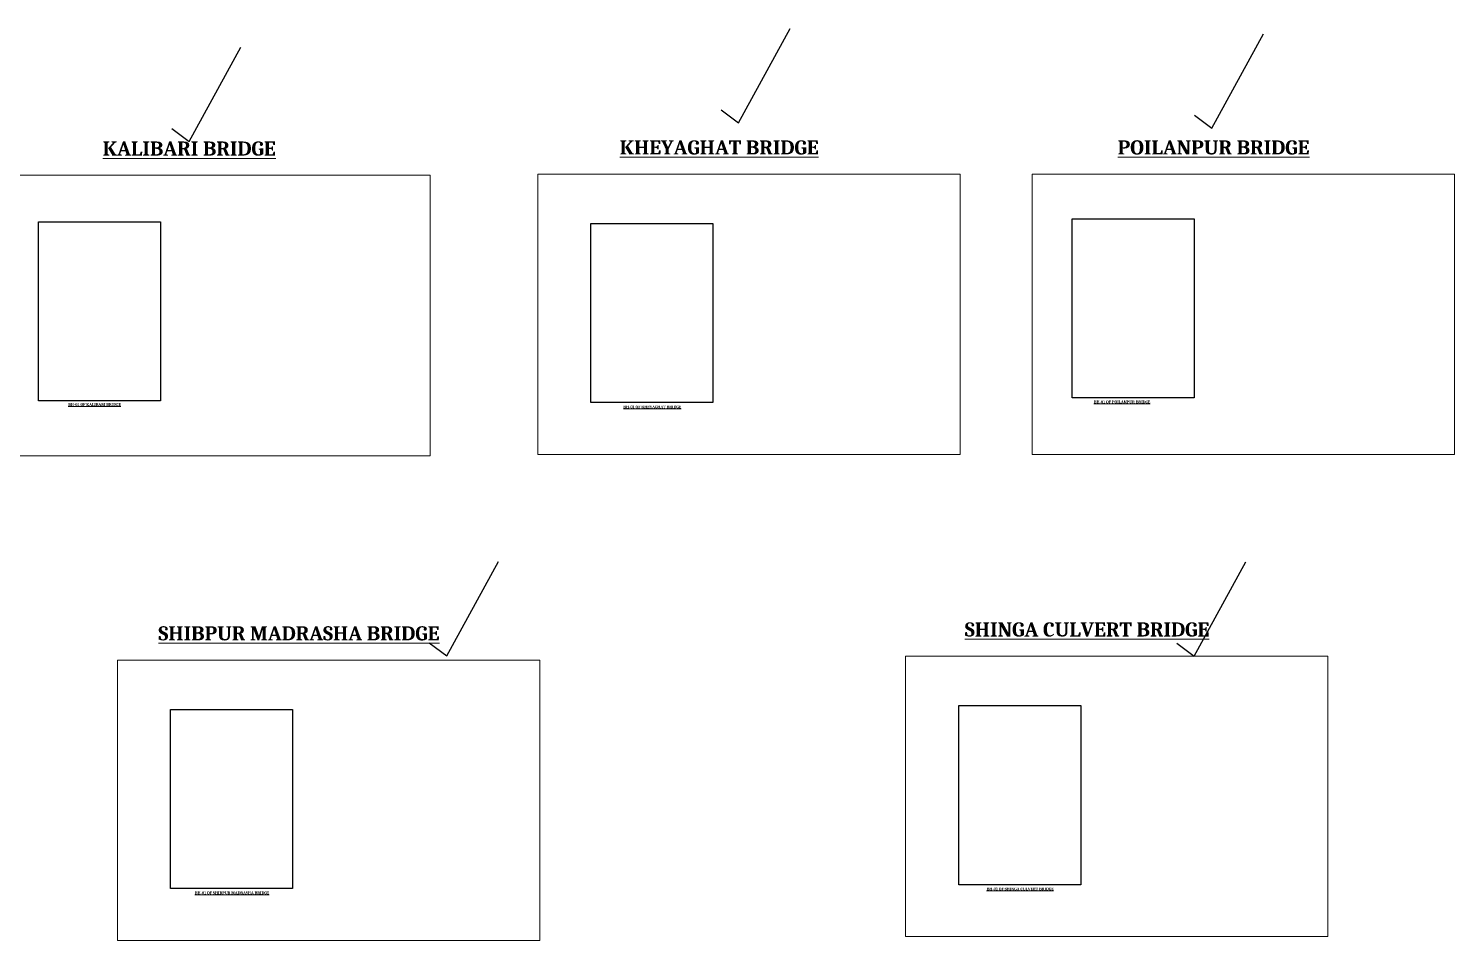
# Model space of a CAD drawing. Header units: millimetres. Extents: x 660635 to 3602845, y -5478610 to -489530.
# Drawn here: x 2590679 to 3045575, y -2826643 to -2535734 of the extents above; entities that cross this region are included whole.
import ezdxf

# ---------------------------------------------------------------- set-up
doc = ezdxf.new("R2010")
doc.units = ezdxf.units.MM
doc.header["$LTSCALE"] = 25
doc.header["$MEASUREMENT"] = 0
doc.layers.get('0').update_dxf_attribs({"lineweight": 13})
doc.layers.get('Defpoints').update_dxf_attribs({"color": 230, "lineweight": 9})
doc.layers.add('SLOPEEARTH', color=3, linetype='Continuous')
doc.styles.add('tynrb', font='timesbd.ttf')
picture_1 = doc.add_image_def('image28.jpg', size_in_pixel=(981, 1441))
picture_2 = doc.add_image_def('image29.jpg', size_in_pixel=(981, 1439))
picture_3 = doc.add_image_def('image35.jpg', size_in_pixel=(981, 1438))
picture_4 = doc.add_image_def('image40.jpg', size_in_pixel=(980, 1439))
picture_5 = doc.add_image_def('image41.jpg', size_in_pixel=(981, 1441))

msp = doc.modelspace()

# ---------------------------------------------------------------- linework, layer by layer
at = {"layer": 'Defpoints', "lineweight": -2, "ltscale": 100}
for points in [[(2811614.063, -2561665.736), (2817195.672, -2565817.111), (2833674.712, -2535734.115)], [(2962605.197, -2563338.978), (2968186.806, -2567490.353), (2984665.845, -2537407.357)], [(2636362.638, -2567615.422), (2641944.247, -2571766.797), (2658423.287, -2541683.801)], [(2718529.717, -2731647.314), (2724111.326, -2735798.689), (2740590.366, -2705715.693)], [(2956973.336, -2731792.911), (2962554.946, -2735944.286), (2979033.985, -2705861.29)]]:
    msp.add_lwpolyline(points, dxfattribs=at)
at = {"layer": 'Defpoints', "ltscale": 50}
for points in [[(2584042.561, -2582534.616), (2718800.582, -2582534.616), (2718800.582, -2671996.922), (2584042.561, -2671996.922)], [(2753114.001, -2582178.585), (2887872.022, -2582178.585), (2887872.022, -2671640.891), (2753114.001, -2671640.891)], [(2910817.099, -2582178.585), (3045575.12, -2582178.585), (3045575.12, -2671640.891), (2910817.099, -2671640.891)], [(2619047.889, -2737180.962), (2753805.91, -2737180.962), (2753805.91, -2826643.268), (2619047.889, -2826643.268)], [(2870467.959, -2735944.286), (3005225.98, -2735944.286), (3005225.98, -2825406.592), (2870467.959, -2825406.592)]]:
    msp.add_lwpolyline(points, close=True, dxfattribs=at)

# ---------------------------------------------------------------- texts
at = {"color": 0, "attachment_point": 2, "style": 'tynrb'}
for s, insert, char_height, width in [('{\\fCambria|b1|i0|c0|p18;\\LKALIBARI BRIDGE}', (2641944.247, -2571766.797), 4500, 143916.34253), ('{\\fCambria|b1|i0|c0|p18;\\LKHEYAGHAT BRIDGE}', (2811015.687, -2571410.766), 4500, 143916.34253), ('{\\fCambria|b1|i0|c0|p18;\\LPOILANPUR BRIDGE}', (2968718.785, -2571410.766), 4500, 143916.34253), ('{\\fCambria|b1|i0|c0|p18;\\LBH-01 OF KALIBARI BRIDGE}', (2611742.673, -2655227.066), 900, 35926.10593), ('{\\fCambria|b1|i0|c0|p18;\\LBH-01 OF KHEYAGHAT BRIDGE}', (2789665.132, -2655991.351), 900, 35926.10593), ('{\\fCambria|b1|i0|c0|p18;\\LBH-01 OF POILANPUR BRIDGE}', (2939536.685, -2654388.128), 900, 35926.10593), ('{\\fCambria|b1|i0|c0|p18;\\LSHIBPUR MADRASHA BRIDGE}', (2676949.575, -2726413.143), 4500, 143916.34253), ('{\\fCambria|b1|i0|c0|p18;\\LSHINGA CULVERT BRIDGE}', (2928369.645, -2725176.467), 4500, 143916.34253), ('{\\fCambria|b1|i0|c0|p18;\\LBH-01 OF SHIBPUR MADRASHA BRIDGE}', (2655599.02, -2810993.729), 900, 35926.10593), ('{\\fCambria|b1|i0|c0|p18;\\LBH-01 OF SHINGA CULVERT BRIDGE}', (2907019.09, -2809757.052), 900, 35926.10593)]:
    msp.add_mtext(s, dxfattribs=dict(at, insert=insert, char_height=char_height, width=width))

# ---------------------------------------------------------------- pictures from other files: only their frames are drawn
at = {"layer": 'SLOPEEARTH', "lineweight": -2, "ltscale": 100}
image = msp.add_image(picture_1, insert=(2593861.684, -2654544.002), size_in_units=(38933.438, 57189.687), dxfattribs=at)
image.dxf.flags = 7
image = msp.add_image(picture_3, insert=(2923591.349, -2653510.798), size_in_units=(38933.438, 57070.625), dxfattribs=at)
image.dxf.flags = 7
image = msp.add_image(picture_2, insert=(2770056.981, -2655080.163), size_in_units=(38933.438, 57110.312), dxfattribs=at)
image.dxf.flags = 7
image = msp.add_image(picture_5, insert=(2887410.939, -2808845.864), size_in_units=(38933.438, 57189.687), dxfattribs=at)
image.dxf.flags = 7
image = msp.add_image(picture_4, insert=(2635990.869, -2810082.54), size_in_units=(38893.75, 57110.312), dxfattribs=at)
image.dxf.flags = 7

doc.saveas('drawing.dxf')
